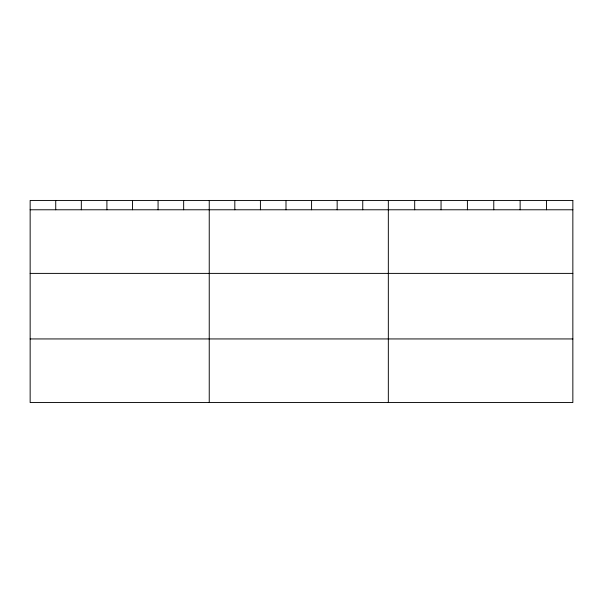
<?xml version="1.0" encoding="UTF-8"?>
<svg xmlns="http://www.w3.org/2000/svg" width="603" height="603" viewBox="0 0 603 603"><rect width="100%" height="100%" fill="white"/><g stroke="black" fill="none" stroke-linecap="round" stroke-linejoin="round"><path stroke-width="0.9" d="M30.15 209.776L572.85 209.776M30.15 273.393L572.85 273.393M30.15 338.939L572.85 338.939M546.491 200.445L546.491 209.776M520.133 200.445L520.133 209.776M493.774 200.445L493.774 209.776M467.408 200.445L467.408 209.776M441.049 200.445L441.049 209.776M414.691 200.445L414.691 209.776M388.332 200.445L388.332 402.555M362.75 200.445L362.75 209.776M337.16 200.445L337.16 209.776M311.578 200.445L311.578 209.776M285.995 200.445L285.995 209.776M260.413 200.445L260.413 209.776M234.823 200.445L234.823 209.776M209.241 200.445L209.241 402.555M183.659 200.445L183.659 209.776M158.069 200.445L158.069 209.776M132.487 200.445L132.487 209.776M106.904 200.445L106.904 209.776M81.322 200.445L81.322 209.776M55.732 200.445L55.732 209.776M572.85 200.445L30.15 200.445L30.15 402.555L572.85 402.555L572.85 200.445"/></g></svg>
